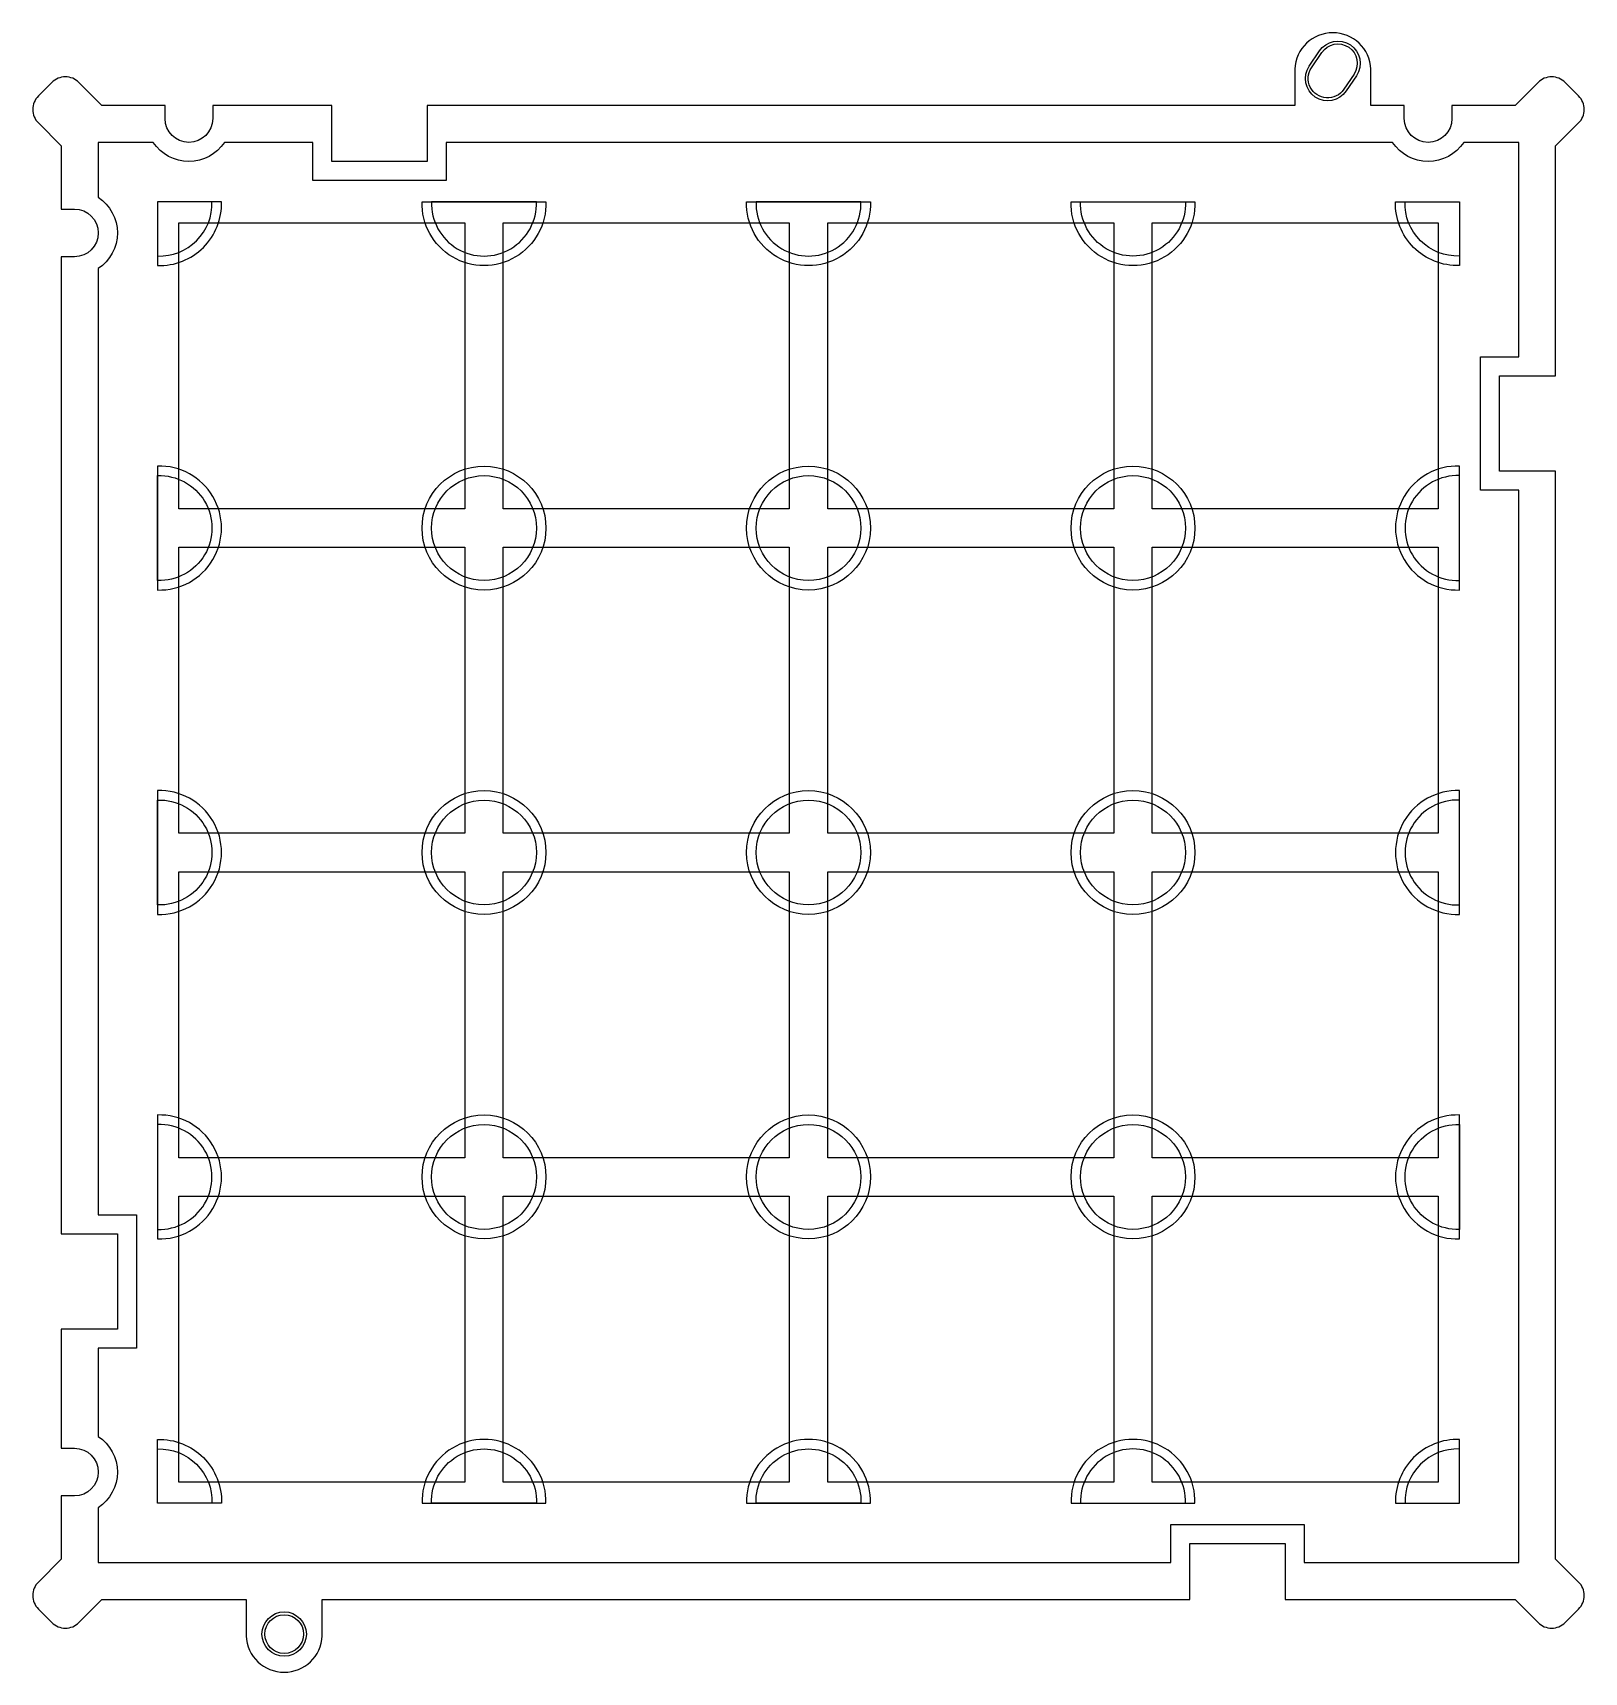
# Model space of a CAD drawing. Header units: millimetres. Extents: x -81 to 81, y -86 to 86.
import ezdxf

# ---------------------------------------------------------------- set-up
doc = ezdxf.new("R2010")
doc.units = ezdxf.units.MM
for name, color, linetype in [('glass_4x4', 4, 'Continuous'), ('inner_outline_4x4', 1, 'Continuous'), ('outline_4x4', 3, 'Continuous'), ('outline_loose_alignment_4x4', 3, 'Continuous')]:
    doc.layers.add(name, color=color, linetype=linetype)

msp = doc.modelspace()

# ---------------------------------------------------------------- linework, layer by layer
at = {"layer": 'glass_4x4'}
for points in [[(-66.06, 36.06), (-66.06, 66.06), (-36.06, 66.06), (-36.06, 36.06)], [(-32.02, 36.06), (-32.02, 66.06), (-2.02, 66.06), (-2.02, 36.06)], [(2.02, 36.06), (2.02, 66.06), (32.02, 66.06), (32.02, 36.06)], [(36.06, 36.06), (36.06, 66.06), (66.06, 66.06), (66.06, 36.06)], [(-66.06, 2.02), (-66.06, 32.02), (-36.06, 32.02), (-36.06, 2.02)], [(-32.02, 2.02), (-32.02, 32.02), (-2.02, 32.02), (-2.02, 2.02)], [(2.02, 2.02), (2.02, 32.02), (32.02, 32.02), (32.02, 2.02)], [(36.06, 2.02), (36.06, 32.02), (66.06, 32.02), (66.06, 2.02)], [(-66.06, -32.02), (-66.06, -2.02), (-36.06, -2.02), (-36.06, -32.02)], [(-32.02, -32.02), (-32.02, -2.02), (-2.02, -2.02), (-2.02, -32.02)], [(2.02, -32.02), (2.02, -2.02), (32.02, -2.02), (32.02, -32.02)], [(36.06, -32.02), (36.06, -2.02), (66.06, -2.02), (66.06, -32.02)], [(-66.06, -66.06), (-66.06, -36.06), (-36.06, -36.06), (-36.06, -66.06)], [(-32.02, -66.06), (-32.02, -36.06), (-2.02, -36.06), (-2.02, -66.06)], [(2.02, -66.06), (2.02, -36.06), (32.02, -36.06), (32.02, -66.06)], [(36.06, -66.06), (36.06, -36.06), (66.06, -36.06), (66.06, -66.06)]]:
    msp.add_lwpolyline(points, close=True, dxfattribs=at)
at = {"layer": 'inner_outline_4x4'}
for points in [[(52, -70.5), (52, -74.5), (74.5, -74.5), (74.5, 38), (70.5, 38), (70.5, 52), (74.5, 52), (74.5, 74.5), (68.74, 74.5, -0.534522), (61.26, 74.5), (-38, 74.5), (-38, 70.5), (-52, 70.5), (-52, 74.5), (-61.26, 74.5, -0.534522), (-68.74, 74.5), (-74.5, 74.5), (-74.5, 68.74, -0.534522), (-74.5, 61.26), (-74.5, -38), (-70.5, -38), (-70.5, -52), (-74.5, -52), (-74.5, -61.26, -0.534522), (-74.5, -68.74), (-74.5, -74.5), (38, -74.5), (38, -70.5)], [(-68.28, 61.58, 0.432358), (-61.58, 68.28), (-68.28, 68.28)], [(-40.54, 68.28), (-27.54, 68.28, -1.031258)], [(-6.5, 68.28), (6.5, 68.28, -1.031258)], [(27.54, 68.28), (40.54, 68.28, -1.031258)], [(68.28, 61.58, -0.432358), (61.58, 68.28), (68.28, 68.28)], [(-68.28, 40.54), (-68.28, 27.54, 1.031258)], [(68.28, 27.54), (68.28, 40.54, 1.031258)], [(-68.28, 6.5), (-68.28, -6.5, 1.031258)], [(68.28, -6.5), (68.28, 6.5, 1.031258)], [(-68.28, -27.54), (-68.28, -40.54, 1.031258)], [(68.28, -40.54), (68.28, -27.54, 1.031258)], [(-68.28, -61.58, -0.432358), (-61.58, -68.28), (-68.28, -68.28)], [(-40.54, -68.28), (-27.54, -68.28, 1.031258)], [(-6.5, -68.28), (6.5, -68.28, 1.031258)], [(27.54, -68.28), (40.54, -68.28, 1.031258)], [(68.28, -61.58, 0.432358), (61.58, -68.28), (68.28, -68.28)]]:
    msp.add_lwpolyline(points, format="xyb", close=True, dxfattribs=at)
for centre in [(-34.04, 34.04), (0, 34.04), (34.04, 34.04), (-34.04, 0), (0, 0), (34.04, 0), (-34.04, -34.04), (0, -34.04), (34.04, -34.04)]:
    msp.add_circle(centre, 6.5, dxfattribs=at)
at = {"layer": 'outline_4x4', "linetype": 'Continuous', "lineweight": 25}
for points in [[(-80.79, -79.37), (-79.37, -80.79, 0.414214), (-76.54, -80.79), (-74.13, -78.38), (-59, -78.38), (-59, -82.19, 0.953125), (-51, -82.19), (-51, -78.38), (40, -78.38), (40, -72.5), (50, -72.5), (50, -78.38), (74.13, -78.38), (76.54, -80.79, 0.414214), (79.37, -80.79), (80.79, -79.37, 0.414214), (80.79, -76.54), (78.37, -74.13), (78.37, 40), (72.5, 40), (72.5, 50), (78.37, 50), (78.37, 74.13), (80.79, 76.54, 0.414214), (80.79, 79.37), (79.37, 80.79, 0.414214), (76.54, 80.79), (74.13, 78.37), (67.5, 78.37), (67.5, 77, -1), (62.5, 77), (62.5, 78.37), (59, 78.37), (59, 82.19, 0.953125), (51, 82.19), (51, 78.37), (-40, 78.37), (-40, 72.5), (-50, 72.5), (-50, 78.37), (-62.5, 78.37), (-62.5, 77, -1), (-67.5, 77), (-67.5, 78.37), (-74.13, 78.37), (-76.54, 80.79, 0.414214), (-79.37, 80.79), (-80.79, 79.37, 0.414214), (-80.79, 76.54), (-78.38, 74.13), (-78.38, 67.5), (-77, 67.5, -1), (-77, 62.5), (-78.38, 62.5), (-78.38, -40), (-72.5, -40), (-72.5, -50), (-78.38, -50), (-78.38, -62.5), (-77, -62.5, -1), (-77, -67.5), (-78.38, -67.5), (-78.38, -74.13), (-80.79, -76.54, 0.414214)], [(56.15, 80.07, -1), (52.77, 82.33), (53.85, 83.93, -1), (57.23, 81.67)]]:
    msp.add_lwpolyline(points, format="xyb", close=True, dxfattribs=at)
at = {"layer": 'outline_4x4'}
for points in [[(-62.58, 68.28), (-68.28, 68.28), (-68.28, 62.58, 0.435684)], [(-39.54, 68.28, 1.03705), (-28.54, 68.28)], [(-5.5, 68.28, 1.03705), (5.5, 68.28)], [(28.54, 68.28), (39.54, 68.28, -1.03705)], [(62.58, 68.28), (68.28, 68.28), (68.28, 62.58, -0.435684)], [(-68.28, 39.54, -1.03705), (-68.28, 28.54)], [(68.28, 39.54, 1.03705), (68.28, 28.54)], [(-68.28, 5.5, -1.03705), (-68.28, -5.5)], [(68.28, 5.5, 1.03705), (68.28, -5.5)], [(-68.28, -28.54), (-68.28, -39.54, 1.03705)], [(68.28, -28.54), (68.28, -39.54, -1.03705)], [(-62.58, -68.28), (-68.28, -68.28), (-68.28, -62.58, -0.435684)], [(-39.54, -68.28, -1.03705), (-28.54, -68.28)], [(-5.5, -68.28, -1.03705), (5.5, -68.28)], [(28.54, -68.28), (39.54, -68.28, 1.03705)], [(62.58, -68.28), (68.28, -68.28), (68.28, -62.58, 0.435684)]]:
    msp.add_lwpolyline(points, format="xyb", close=True, dxfattribs=at)
for centre in [(-34.04, 34.04), (0, 34.04), (34.04, 34.04), (-34.04, 0), (0, 0), (34.04, 0), (-34.04, -34.04), (0, -34.04), (34.04, -34.04)]:
    msp.add_circle(centre, 5.5, dxfattribs=at)
at = {"layer": 'outline_4x4', "linetype": 'Continuous', "lineweight": 25}
msp.add_circle((-55, -82), 2.03, dxfattribs=at)
at = {"layer": 'outline_loose_alignment_4x4', "linetype": 'Continuous', "lineweight": 25}
for points in [[(-80.79, -79.37), (-79.37, -80.79, 0.414214), (-76.54, -80.79), (-74.13, -78.38), (-59, -78.38), (-59, -82.19, 0.953125), (-51, -82.19), (-51, -78.38), (40, -78.38), (40, -72.5), (50, -72.5), (50, -78.38), (74.13, -78.38), (76.54, -80.79, 0.414214), (79.37, -80.79), (80.79, -79.37, 0.414214), (80.79, -76.54), (78.37, -74.13), (78.37, 40), (72.5, 40), (72.5, 50), (78.37, 50), (78.37, 74.13), (80.79, 76.54, 0.414214), (80.79, 79.37), (79.37, 80.79, 0.414214), (76.54, 80.79), (74.13, 78.37), (67.5, 78.37), (67.5, 77, -1), (62.5, 77), (62.5, 78.37), (59, 78.37), (59, 82.19, 0.953125), (51, 82.19), (51, 78.37), (-40, 78.37), (-40, 72.5), (-50, 72.5), (-50, 78.37), (-62.5, 78.37), (-62.5, 77, -1), (-67.5, 77), (-67.5, 78.37), (-74.13, 78.37), (-76.54, 80.79, 0.414214), (-79.37, 80.79), (-80.79, 79.37, 0.414214), (-80.79, 76.54), (-78.38, 74.13), (-78.38, 67.5), (-77, 67.5, -1), (-77, 62.5), (-78.38, 62.5), (-78.38, -40), (-72.5, -40), (-72.5, -50), (-78.38, -50), (-78.38, -62.5), (-77, -62.5, -1), (-77, -67.5), (-78.38, -67.5), (-78.38, -74.13), (-80.79, -76.54, 0.414214)], [(56.4, 79.9, -1), (52.52, 82.5), (53.6, 84.1, -1), (57.48, 81.5)]]:
    msp.add_lwpolyline(points, format="xyb", close=True, dxfattribs=at)
at = {"layer": 'outline_loose_alignment_4x4'}
for points in [[(-62.58, 68.28), (-68.28, 68.28), (-68.28, 62.58, 0.435684)], [(-39.54, 68.28, 1.03705), (-28.54, 68.28)], [(-5.5, 68.28, 1.03705), (5.5, 68.28)], [(28.54, 68.28), (39.54, 68.28, -1.03705)], [(62.58, 68.28), (68.28, 68.28), (68.28, 62.58, -0.435684)], [(-68.28, 39.54, -1.03705), (-68.28, 28.54)], [(68.28, 39.54, 1.03705), (68.28, 28.54)], [(-68.28, 5.5, -1.03705), (-68.28, -5.5)], [(68.28, 5.5, 1.03705), (68.28, -5.5)], [(-68.28, -28.54), (-68.28, -39.54, 1.03705)], [(68.28, -28.54), (68.28, -39.54, -1.03705)], [(-62.58, -68.28), (-68.28, -68.28), (-68.28, -62.58, -0.435684)], [(-39.54, -68.28, -1.03705), (-28.54, -68.28)], [(-5.5, -68.28, -1.03705), (5.5, -68.28)], [(28.54, -68.28), (39.54, -68.28, 1.03705)], [(62.58, -68.28), (68.28, -68.28), (68.28, -62.58, 0.435684)]]:
    msp.add_lwpolyline(points, format="xyb", close=True, dxfattribs=at)
for centre in [(-34.04, 34.04), (0, 34.04), (34.04, 34.04), (-34.04, 0), (0, 0), (34.04, 0), (-34.04, -34.04), (0, -34.04), (34.04, -34.04)]:
    msp.add_circle(centre, 5.5, dxfattribs=at)
at = {"layer": 'outline_loose_alignment_4x4', "linetype": 'Continuous', "lineweight": 25}
msp.add_circle((-55, -82), 2.33, dxfattribs=at)

doc.saveas('drawing.dxf')
